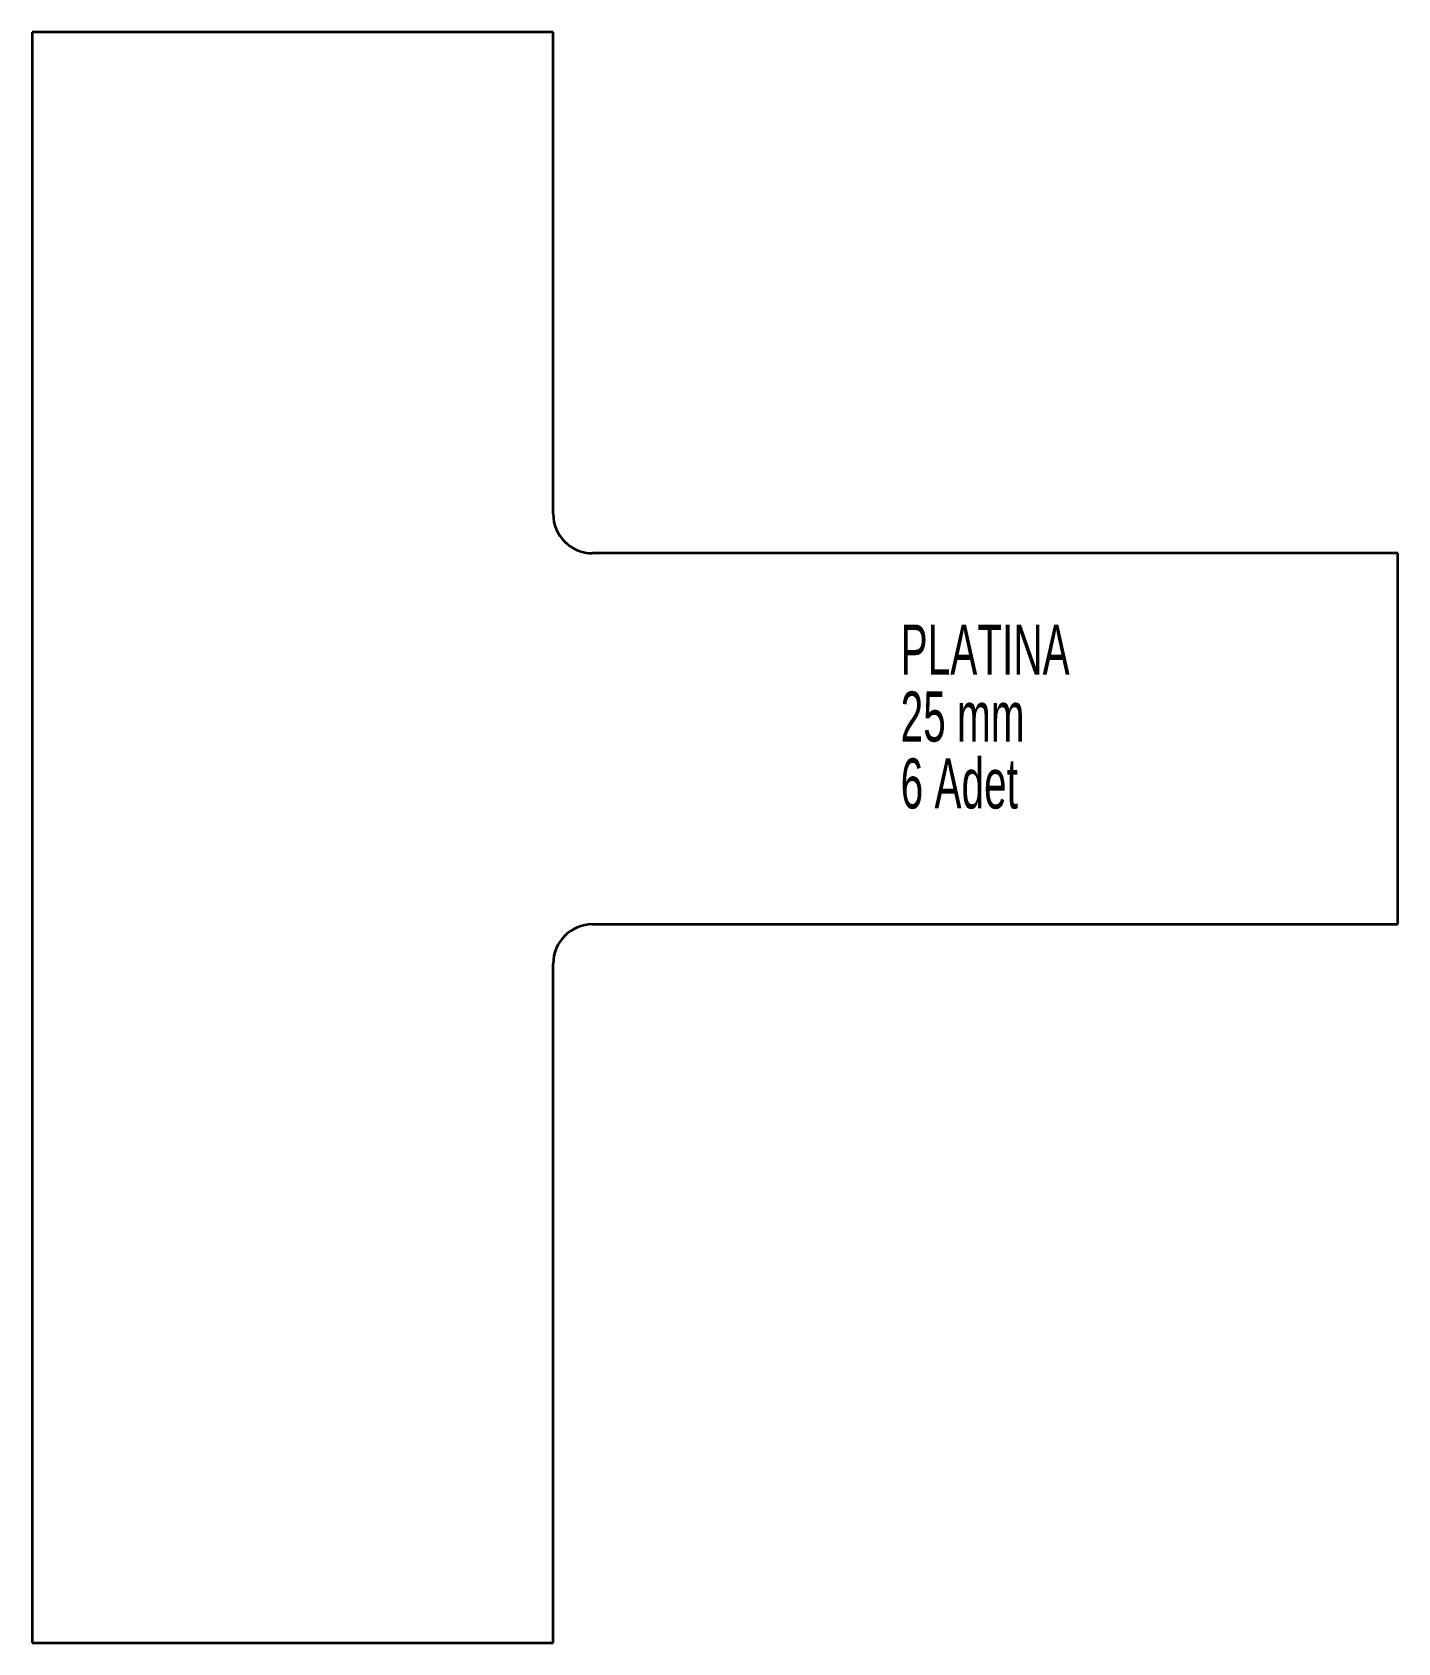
# Model space of a CAD drawing. Header units: millimetres. Extents: x 18 to 191, y 2 to 206.
import ezdxf

# ---------------------------------------------------------------- set-up
doc = ezdxf.new("R2010")
doc.units = ezdxf.units.MM
doc.styles.add('SLDTEXTSTYLE0', font='TXT', dxfattribs={"width": 0.605})

# ---------------------------------------------------------------- blocks, each defined once
blk = doc.blocks.new('SW_NOTE_0')
at = {"color": 0, "linetype": 'Continuous', "lineweight": 0, "char_height": 6.35, "attachment_point": 1, "style": 'SLDTEXTSTYLE0'}
for s, insert in [('PLATINA', (0, 8.19)), ('25 mm', (0, -0.28)), ('6 Adet', (0, -8.75))]:
    blk.add_mtext(s, dxfattribs=dict(at, insert=insert))

msp = doc.modelspace()

# ---------------------------------------------------------------- linework, layer by layer
at = {"color": 7, "linetype": 'Continuous', "lineweight": 35}
for p, q in [((18.3, 206.13), (18.3, 2.13)), ((84.3, 206.13), (18.3, 206.13)), ((84.3, 145.13), (84.3, 206.13)), ((191.3, 140.13), (89.3, 140.13)), ((191.3, 93.13), (191.3, 140.13)), ((89.3, 93.13), (191.3, 93.13)), ((84.3, 2.13), (84.3, 88.13)), ((18.3, 2.13), (84.3, 2.13))]:
    msp.add_line(p, q, dxfattribs=at)
for centre, start, end in [((89.3, 145.13), 180, 270), ((89.3, 88.13), 90, 180)]:
    msp.add_arc(centre, 5, start, end, dxfattribs=at)

# ---------------------------------------------------------------- block references
at = {"color": 7, "linetype": 'Continuous', "lineweight": 0}
msp.add_blockref('SW_NOTE_0', (128.32, 122.9), dxfattribs=at)

doc.saveas('drawing.dxf')
